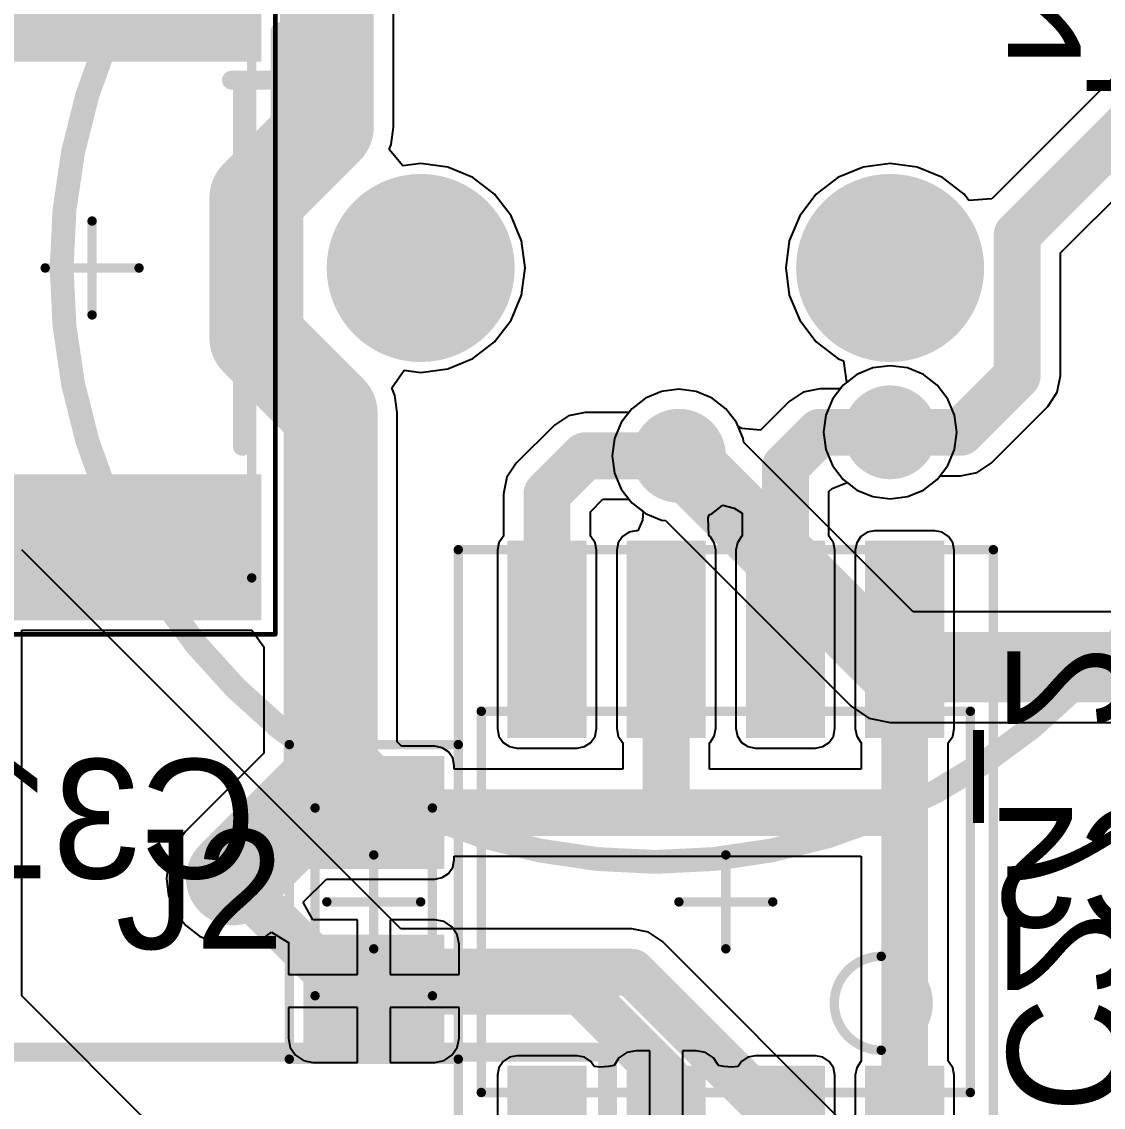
# Model space of a CAD drawing. Extents: x 5 to 126, y 30 to 120.
# Drawn here: x 41.25 to 52.77, y 91.56 to 103.12 of the extents above; entities that cross this region are included whole.
import ezdxf

# ---------------------------------------------------------------- set-up
doc = ezdxf.new("R2010")
doc.units = 0
doc.layers.get('0').update_dxf_attribs({"linetype": 'CONTINUOUS'})
for name, color, linetype in [('BOTTOMLAYER', 5, 'CONTINUOUS'), ('BOTTOMOVERLAY', 54, 'CONTINUOUS'), ('BOTTOMPASTE', 16, 'CONTINUOUS'), ('BOTTOMSOLDER', 6, 'CONTINUOUS'), ('MECHANICAL13', 56, 'CONTINUOUS'), ('MECHANICAL15', 56, 'CONTINUOUS'), ('MULTILAYER', 9, 'CONTINUOUS'), ('TOPLAYER', 1, 'CONTINUOUS'), ('TOPOVERLAY', 2, 'CONTINUOUS'), ('TOPSOLDER', 216, 'CONTINUOUS')]:
    doc.layers.add(name, color=color, linetype=linetype)

# ---------------------------------------------------------------- blocks, each defined once
blk = doc.blocks.new('12_5_________11')
at = {"layer": 'BOTTOMLAYER', "const_width": 0.8999982}
for points in [[(-0.4499991, 0, 1), (0.4499991, 0, 1)], [(4.55000106, 0, 1), (5.449999259999999, 0, 1)]]:
    blk.add_lwpolyline(points, format="xyb", close=True, dxfattribs=at)
at = {"layer": 'BOTTOMSOLDER', "const_width": 1.0015982}
for points in [[(-0.5007990999999999, 0, 1), (0.5007990999999999, 0, 1)], [(4.49920106, 0, 1), (5.50079926, 0, 1)]]:
    blk.add_lwpolyline(points, format="xyb", close=True, dxfattribs=at)
at = {"layer": 'MULTILAYER', "const_width": 0.8999982}
for points in [[(-0.4499991, 0, 1), (0.4499991, 0, 1)], [(4.55000106, 0, 1), (5.449999259999999, 0, 1)]]:
    blk.add_lwpolyline(points, format="xyb", close=True, dxfattribs=at)
at = {"layer": 'TOPLAYER', "const_width": 0.8999982}
for points in [[(-0.4499991, 0, 1), (0.4499991, 0, 1)], [(4.55000106, 0, 1), (5.449999259999999, 0, 1)]]:
    blk.add_lwpolyline(points, format="xyb", close=True, dxfattribs=at)
at = {"layer": 'TOPOVERLAY'}
for points, const_width in [([(8.8245569, 0, 1), (-3.82455674, 0, 1)], 0.254), ([(-1.54999944, 2.51599954, 1), (-1.44999964, 2.51599954, 1)], 0.0999998), ([(-2.06600044, 2.00000108, 1), (-1.96600064, 2.00000108, 1)], 0.0999998), ([(-1.05000044, 2.00000108, 1), (-0.95000064, 2.00000108, 1)], 0.0999998), ([(-1.54999944, 1.49999954, 1), (-1.44999964, 1.49999954, 1)], 0.0999998), ([(-3.88805674, 0, 1), (-3.76105674, 0, 1)], 0.127)]:
    blk.add_lwpolyline(points, format="xyb", close=True, dxfattribs=dict(at, const_width=const_width))
at = {"layer": 'TOPOVERLAY', "const_width": 0.1999996}
for points in [[(-1.49999954, 1.49999954), (-1.49999954, 2.51599954)], [(-2.01600054, 2.00000108), (-1.00000054, 2.00000108)]]:
    blk.add_lwpolyline(points, dxfattribs=at)
at = {"layer": 'TOPSOLDER', "const_width": 1.0015982}
for points in [[(-0.5007990999999999, 0, 1), (0.5007990999999999, 0, 1)], [(4.49920106, 0, 1), (5.50079926, 0, 1)]]:
    blk.add_lwpolyline(points, format="xyb", close=True, dxfattribs=at)
blk = doc.blocks.new('61500814221_18')
at = {"layer": 'TOPOVERLAY', "const_width": 0.1999996}
for points in [[(-7.899999439999999, -12.96001726), (-7.899999439999999, 8.23998352)], [(7.899999439999999, 8.23998352), (-7.899999439999999, 8.23998352)]]:
    blk.add_lwpolyline(points, dxfattribs=at)
at = {"layer": 'TOPOVERLAY', "const_width": 0.0999998}
blk.add_lwpolyline([(-7.94999934, 8.23998352, 1), (-7.84999954, 8.23998352, 1)], format="xyb", close=True, dxfattribs=at)
blk.add_lwpolyline([(-7.94999934, 8.23998352, 1), (-7.84999954, 8.23998352, 1)], format="xyb", close=True, dxfattribs=at)
blk = doc.blocks.new('RES_2512_B_26')
at = {"layer": 'BOTTOMLAYER'}
for points in [[(-3.65000032, 1.69999914), (-3.65000032, -1.69999914), (-2.30000048, 1.69999914), (-2.30000048, -1.69999914)], [(2.30000048, 1.69999914), (2.30000048, -1.69999914), (3.65000032, 1.69999914), (3.65000032, -1.69999914)]]:
    blk.add_solid(points, dxfattribs=at)
at = {"layer": 'BOTTOMOVERLAY', "const_width": 0.1999996}
for points in [[(-1.90000128, 1.60000188), (1.89999874, 1.60000188)], [(-1.90000128, -1.59999934), (1.89999874, -1.59999934)]]:
    blk.add_lwpolyline(points, dxfattribs=at)
at = {"layer": 'BOTTOMOVERLAY', "const_width": 0.0999998}
for points in [[(-1.95000118, 1.60000188, 1), (-1.85000138, 1.60000188, 1)], [(1.84999884, 1.60000188, 1), (1.94999864, 1.60000188, 1)], [(-1.95000118, -1.59999934, 1), (-1.85000138, -1.59999934, 1)], [(1.84999884, -1.59999934, 1), (1.94999864, -1.59999934, 1)]]:
    blk.add_lwpolyline(points, format="xyb", close=True, dxfattribs=at)
at = {"layer": 'BOTTOMPASTE'}
for points in [[(-3.65000032, 1.69999914), (-3.65000032, -1.69999914), (-2.30000048, 1.69999914), (-2.30000048, -1.69999914)], [(2.30000048, 1.69999914), (2.30000048, -1.69999914), (3.65000032, 1.69999914), (3.65000032, -1.69999914)]]:
    blk.add_solid(points, dxfattribs=at)
at = {"layer": 'BOTTOMSOLDER'}
for points in [[(-3.75160032, 1.80159914), (-3.75160032, -1.80159914), (-2.19840048, 1.80159914), (-2.19840048, -1.80159914)], [(2.19840048, 1.80159914), (2.19840048, -1.80159914), (3.75160032, 1.80159914), (3.75160032, -1.80159914)]]:
    blk.add_solid(points, dxfattribs=at)
at = {"layer": 'MECHANICAL13', "const_width": 0.0999998}
for points in [[(-3.30000102, 1.70000168), (-3.30000102, -1.69999914)], [(-3.30000102, 1.70000168), (3.29999848, 1.70000168)], [(3.29999848, 1.70000168), (3.29999848, -1.69999914)], [(-3.30000102, -1.69999914), (3.29999848, -1.69999914)]]:
    blk.add_lwpolyline(points, dxfattribs=at)
at = {"layer": 'MECHANICAL13', "const_width": 0.0499999}
for points in [[(-3.3249997, 1.70000168, 1), (-3.27500234, 1.70000168, 1)], [(-3.3249997, 1.70000168, 1), (-3.27500234, 1.70000168, 1)], [(3.2749998, 1.70000168, 1), (3.32499716, 1.70000168, 1)], [(3.2749998, 1.70000168, 1), (3.32499716, 1.70000168, 1)], [(-3.3249997, -1.69999914, 1), (-3.27500234, -1.69999914, 1)], [(-3.3249997, -1.69999914, 1), (-3.27500234, -1.69999914, 1)], [(3.2749998, -1.69999914, 1), (3.32499716, -1.69999914, 1)], [(3.2749998, -1.69999914, 1), (3.32499716, -1.69999914, 1)]]:
    blk.add_lwpolyline(points, format="xyb", close=True, dxfattribs=at)
at = {"layer": 'MECHANICAL15'}
for points, const_width in [([(-3.89999982, 1.95000118), (-3.89999982, -1.94999864)], 0.0499999), ([(-3.89999982, 1.95000118), (3.89999982, 1.95000118)], 0.0499999), ([(3.89999982, 1.95000118), (3.89999982, -1.94999864)], 0.0499999), ([(0, 0.50000154), (0, -0.499999)], 0.0999998), ([(-0.50000154, 0), (0.499999, 0)], 0.0999998), ([(-3.89999982, -1.94999864), (3.89999982, -1.94999864)], 0.0499999)]:
    blk.add_lwpolyline(points, dxfattribs=dict(at, const_width=const_width))
for points, const_width in [([(-3.91249916, 1.95000118, 1), (-3.88750048, 1.95000118, 1)], 0.02499868), ([(-3.91249916, 1.95000118, 1), (-3.88750048, 1.95000118, 1)], 0.02499868), ([(3.88750048, 1.95000118, 1), (3.91249916, 1.95000118, 1)], 0.02499868), ([(3.88750048, 1.95000118, 1), (3.91249916, 1.95000118, 1)], 0.02499868), ([(-0.02499868, 0.50000154, 1), (0.02499868, 0.50000154, 1)], 0.0499999), ([(-0.52500022, 0, 1), (-0.47500286, 0, 1)], 0.0499999), ([(0.47500032, 0, 1), (0.52499768, 0, 1)], 0.0499999), ([(-0.02499868, -0.499999, 1), (0.02499868, -0.499999, 1)], 0.0499999), ([(-3.91249916, -1.94999864, 1), (-3.88750048, -1.94999864, 1)], 0.02499868), ([(-3.91249916, -1.94999864, 1), (-3.88750048, -1.94999864, 1)], 0.02499868), ([(3.88750048, -1.94999864, 1), (3.91249916, -1.94999864, 1)], 0.02499868), ([(3.88750048, -1.94999864, 1), (3.91249916, -1.94999864, 1)], 0.02499868)]:
    blk.add_lwpolyline(points, format="xyb", close=True, dxfattribs=dict(at, const_width=const_width))
blk = doc.blocks.new('0805C_B_47')
at = {"layer": 'BOTTOMLAYER'}
for points in [[(-1.44999964, 0.6499986999999999), (-1.44999964, -0.6499986999999999), (-0.45000164, 0.6499986999999999), (-0.45000164, -0.6499986999999999)], [(0.4499991, 0.6499986999999999), (0.4499991, -0.6499986999999999), (1.4499971, 0.6499986999999999), (1.4499971, -0.6499986999999999)]]:
    blk.add_solid(points, dxfattribs=at)
at = {"layer": 'BOTTOMPASTE'}
for points in [[(-1.44999964, 0.6499986999999999), (-1.44999964, -0.6499986999999999), (-0.45000164, 0.6499986999999999), (-0.45000164, -0.6499986999999999)], [(0.4499991, 0.6499986999999999), (0.4499991, -0.6499986999999999), (1.4499971, 0.6499986999999999), (1.4499971, -0.6499986999999999)]]:
    blk.add_solid(points, dxfattribs=at)
at = {"layer": 'BOTTOMSOLDER'}
for points in [[(-1.55159964, 0.7515987), (-1.55159964, -0.7515987), (-0.34840164, 0.7515987), (-0.34840164, -0.7515987)], [(0.3483991, 0.7515987), (0.3483991, -0.7515987), (1.5515971, 0.7515987), (1.5515971, -0.7515987)]]:
    blk.add_solid(points, dxfattribs=at)
at = {"layer": 'MECHANICAL13', "const_width": 0.0999998}
for points in [[(-1.67500046, 0.8999982), (-1.67500046, -0.90000074)], [(-1.67500046, 0.8999982), (1.67500046, 0.8999982)], [(1.67500046, 0.8999982), (1.67500046, -0.90000074)], [(-1.00000054, 0.62499748), (-1.00000054, -0.62500002)], [(-1.00000054, 0.62499748), (1.00000054, 0.62499748)], [(1.00000054, 0.62499748), (1.00000054, -0.62500002)], [(0, 0.499999), (0, -0.50000154)], [(-0.50000154, 0), (0.499999, 0)], [(-1.00000054, -0.62500002), (1.00000054, -0.62500002)], [(-1.67500046, -0.90000074), (1.67500046, -0.90000074)]]:
    blk.add_lwpolyline(points, dxfattribs=at)
at = {"layer": 'MECHANICAL13', "const_width": 0.0499999}
for points in [[(-1.69999914, 0.8999982, 1), (-1.65000178, 0.8999982, 1)], [(-1.69999914, 0.8999982, 1), (-1.65000178, 0.8999982, 1)], [(1.65000178, 0.8999982, 1), (1.69999914, 0.8999982, 1)], [(1.65000178, 0.8999982, 1), (1.69999914, 0.8999982, 1)], [(-1.02499922, 0.62499748, 1), (-0.97500186, 0.62499748, 1)], [(-1.02499922, 0.62499748, 1), (-0.97500186, 0.62499748, 1)], [(0.97500186, 0.62499748, 1), (1.02499922, 0.62499748, 1)], [(0.97500186, 0.62499748, 1), (1.02499922, 0.62499748, 1)], [(-0.02499868, 0.499999, 1), (0.02499868, 0.499999, 1)], [(-0.52500022, 0, 1), (-0.47500286, 0, 1)], [(0.47500032, 0, 1), (0.52499768, 0, 1)], [(-0.02499868, -0.50000154, 1), (0.02499868, -0.50000154, 1)], [(-1.02499922, -0.62500002, 1), (-0.97500186, -0.62500002, 1)], [(-1.02499922, -0.62500002, 1), (-0.97500186, -0.62500002, 1)], [(0.97500186, -0.62500002, 1), (1.02499922, -0.62500002, 1)], [(0.97500186, -0.62500002, 1), (1.02499922, -0.62500002, 1)], [(-1.69999914, -0.90000074, 1), (-1.65000178, -0.90000074, 1)], [(-1.69999914, -0.90000074, 1), (-1.65000178, -0.90000074, 1)], [(1.65000178, -0.90000074, 1), (1.69999914, -0.90000074, 1)], [(1.65000178, -0.90000074, 1), (1.69999914, -0.90000074, 1)]]:
    blk.add_lwpolyline(points, format="xyb", close=True, dxfattribs=at)
blk = doc.blocks.new('SOIC_8_B_73')
at = {"layer": 'BOTTOMLAYER'}
for points in [[(-3.74499886, 2.22499936), (-3.74499886, 1.58500064), (-1.84500266, 2.22499936), (-1.84500266, 1.58500064)], [(1.84500012, 2.22499936), (1.84500012, 1.58500064), (3.74499632, 2.22499936), (3.74499632, 1.58500064)], [(-3.74499886, 0.95499936), (-3.74499886, 0.31500064), (-1.84500266, 0.95499936), (-1.84500266, 0.31500064)], [(1.84500012, 0.95499936), (1.84500012, 0.31500064), (3.74499632, 0.95499936), (3.74499632, 0.31500064)], [(-3.74499886, -0.31500064), (-3.74499886, -0.95499936), (-1.84500266, -0.31500064), (-1.84500266, -0.95499936)], [(1.84500012, -0.31500064), (1.84500012, -0.95499936), (3.74499632, -0.31500064), (3.74499632, -0.95499936)], [(-3.74499886, -1.58500064), (-3.74499886, -2.22499936), (-1.84500266, -1.58500064), (-1.84500266, -2.22499936)], [(1.84500012, -1.58500064), (1.84500012, -2.22499936), (3.74499632, -1.58500064), (3.74499632, -2.22499936)]]:
    blk.add_solid(points, dxfattribs=at)
at = {"layer": 'BOTTOMOVERLAY'}
for points, const_width in [([(-2.66999974, -2.7750008, 1), (-2.92000178, -2.7750008, 1)], 0.2499995), ([(-2.98250102, -2.7750008, 1), (-2.85750254, -2.7750008, 1)], 0.12499848), ([(-2.73249898, -2.7750008, 1), (-2.6075005, -2.7750008, 1)], 0.12499848)]:
    blk.add_lwpolyline(points, format="xyb", close=True, dxfattribs=dict(at, const_width=const_width))
at = {"layer": 'BOTTOMPASTE'}
for points in [[(-3.74499886, 2.22499936), (-3.74499886, 1.58500064), (-1.84500266, 2.22499936), (-1.84500266, 1.58500064)], [(1.84500012, 2.22499936), (1.84500012, 1.58500064), (3.74499632, 2.22499936), (3.74499632, 1.58500064)], [(-3.74499886, 0.95499936), (-3.74499886, 0.31500064), (-1.84500266, 0.95499936), (-1.84500266, 0.31500064)], [(1.84500012, 0.95499936), (1.84500012, 0.31500064), (3.74499632, 0.95499936), (3.74499632, 0.31500064)], [(-3.74499886, -0.31500064), (-3.74499886, -0.95499936), (-1.84500266, -0.31500064), (-1.84500266, -0.95499936)], [(1.84500012, -0.31500064), (1.84500012, -0.95499936), (3.74499632, -0.31500064), (3.74499632, -0.95499936)], [(-3.74499886, -1.58500064), (-3.74499886, -2.22499936), (-1.84500266, -1.58500064), (-1.84500266, -2.22499936)], [(1.84500012, -1.58500064), (1.84500012, -2.22499936), (3.74499632, -1.58500064), (3.74499632, -2.22499936)]]:
    blk.add_solid(points, dxfattribs=at)
at = {"layer": 'BOTTOMSOLDER'}
for points in [[(-3.84659886, 2.32659936), (-3.84659886, 1.48340064), (-1.74340266, 2.32659936), (-1.74340266, 1.48340064)], [(1.74340012, 2.32659936), (1.74340012, 1.48340064), (3.84659632, 2.32659936), (3.84659632, 1.48340064)], [(-3.84659886, 1.05659936), (-3.84659886, 0.21340064), (-1.74340266, 1.05659936), (-1.74340266, 0.21340064)], [(1.74340012, 1.05659936), (1.74340012, 0.21340064), (3.84659632, 1.05659936), (3.84659632, 0.21340064)], [(-3.84659886, -0.21340064), (-3.84659886, -1.05659936), (-1.74340266, -0.21340064), (-1.74340266, -1.05659936)], [(1.74340012, -0.21340064), (1.74340012, -1.05659936), (3.84659632, -0.21340064), (3.84659632, -1.05659936)], [(-3.84659886, -1.48340064), (-3.84659886, -2.32659936), (-1.74340266, -1.48340064), (-1.74340266, -2.32659936)], [(1.74340012, -1.48340064), (1.74340012, -2.32659936), (3.84659632, -1.48340064), (3.84659632, -2.32659936)]]:
    blk.add_solid(points, dxfattribs=at)
at = {"layer": 'MECHANICAL13', "const_width": 0.0999998}
for points in [[(-3.75000012, 2.84999938), (-3.75000012, -2.84999938)], [(-3.75000012, 2.84999938), (3.75000012, 2.84999938)], [(3.75000012, 2.84999938), (3.75000012, -2.84999938)], [(-2.03000102, 2.60500114), (-2.03000102, -2.60500114)], [(-2.03000102, 2.60500114), (2.02999848, 2.60500114)], [(2.02999848, 2.60500114), (2.02999848, -2.60500114)], [(0, 0.499999), (0, -0.499999)], [(-0.50000154, 0), (0.499999, 0)], [(-2.03000102, -2.60500114), (2.02999848, -2.60500114)], [(-3.75000012, -2.84999938), (3.75000012, -2.84999938)]]:
    blk.add_lwpolyline(points, dxfattribs=at)
at = {"layer": 'MECHANICAL13'}
for points, const_width in [([(-3.7749988, 2.84999938, 1), (-3.72500144, 2.84999938, 1)], 0.0499999), ([(-3.7749988, 2.84999938, 1), (-3.72500144, 2.84999938, 1)], 0.0499999), ([(3.72500144, 2.84999938, 1), (3.7749988, 2.84999938, 1)], 0.0499999), ([(3.72500144, 2.84999938, 1), (3.7749988, 2.84999938, 1)], 0.0499999), ([(-2.0549997, 2.60500114, 1), (-2.00500234, 2.60500114, 1)], 0.0499999), ([(-2.0549997, 2.60500114, 1), (-2.00500234, 2.60500114, 1)], 0.0499999), ([(2.0049998, 2.60500114, 1), (2.05499716, 2.60500114, 1)], 0.0499999), ([(2.0049998, 2.60500114, 1), (2.05499716, 2.60500114, 1)], 0.0499999), ([(-0.02499868, 0.499999, 1), (0.02499868, 0.499999, 1)], 0.0499999), ([(-0.52500022, 0, 1), (-0.47500286, 0, 1)], 0.0499999), ([(0.47500032, 0, 1), (0.52499768, 0, 1)], 0.0499999), ([(-0.02499868, -0.499999, 1), (0.02499868, -0.499999, 1)], 0.0499999), ([(-0.58000138, -1.6550005, 1), (-1.57999938, -1.6550005, 1)], 0.0999998), ([(-1.60499806, -1.6550005, 1), (-1.5550007, -1.6550005, 1)], 0.0499999), ([(-0.60500006, -1.6550005, 1), (-0.5550027, -1.6550005, 1)], 0.0499999), ([(-2.0549997, -2.60500114, 1), (-2.00500234, -2.60500114, 1)], 0.0499999), ([(-2.0549997, -2.60500114, 1), (-2.00500234, -2.60500114, 1)], 0.0499999), ([(2.0049998, -2.60500114, 1), (2.05499716, -2.60500114, 1)], 0.0499999), ([(2.0049998, -2.60500114, 1), (2.05499716, -2.60500114, 1)], 0.0499999), ([(-3.7749988, -2.84999938, 1), (-3.72500144, -2.84999938, 1)], 0.0499999), ([(-3.7749988, -2.84999938, 1), (-3.72500144, -2.84999938, 1)], 0.0499999), ([(3.72500144, -2.84999938, 1), (3.7749988, -2.84999938, 1)], 0.0499999), ([(3.72500144, -2.84999938, 1), (3.7749988, -2.84999938, 1)], 0.0499999)]:
    blk.add_lwpolyline(points, format="xyb", close=True, dxfattribs=dict(at, const_width=const_width))

msp = doc.modelspace()

# ---------------------------------------------------------------- linework, layer by layer
at = {"layer": 'BOTTOMLAYER'}
for p, q in [((45.20926696, 101.9999992), (45.20926696, 107.7500004)), ((45.1851014, 101.81642832), (45.20926696, 101.9999992)), ((45.16311516, 101.76334994), (45.1851014, 101.81642832)), ((45.31032086, 101.58774704), (45.16311516, 101.76334994)), ((45.50000044, 101.61271778), (45.31032086, 101.58774704)), ((45.78799326, 101.5748032), (45.50000044, 101.61271778)), ((46.0563595, 101.46364264), (45.78799326, 101.5748032)), ((46.28681116, 101.28681038), (46.0563595, 101.46364264)), ((46.46364342, 101.05635872), (46.28681116, 101.28681038)), ((46.57480398, 100.78799248), (46.46364342, 101.05635872)), ((46.61271856, 100.49999966), (46.57480398, 100.78799248)), ((46.57480398, 100.21200684), (46.61271856, 100.49999966)), ((46.46364342, 99.9436406), (46.57480398, 100.21200684)), ((46.28681116, 99.71318894), (46.46364342, 99.9436406)), ((46.0563595, 99.53635668), (46.28681116, 99.71318894)), ((45.78799326, 99.42519612), (46.0563595, 99.53635668)), ((45.50000044, 99.38728153999999), (45.78799326, 99.42519612)), ((50.31642972, 99.43509958), (50.1453658, 99.36424373999999)), ((50.5000006, 99.45926768), (50.31642972, 99.43509958)), ((50.68357148, 99.43509958), (50.5000006, 99.45926768)), ((50.8546354, 99.36424373999999), (50.68357148, 99.43509958)), ((45.1922642, 99.2228394), (45.32390732, 99.41046412)), ((45.32390732, 99.41046412), (45.50000044, 99.38728153999999)), ((50.1453658, 99.36424373999999), (49.99847252, 99.2515287)), ((51.00152868, 99.2515287), (50.8546354, 99.36424373999999)), ((45.22509878, 99.14357362), (45.1922642, 99.2228394)), ((48.06642914, 99.18510008), (47.89536776, 99.11424423999999)), ((48.25000001999999, 99.20926818), (48.06642914, 99.18510008)), ((48.4335709, 99.18510008), (48.25000001999999, 99.20926818)), ((48.60463228, 99.11424423999999), (48.4335709, 99.18510008)), ((49.7500021, 99.21207996), (49.57317238, 99.17690603999999)), ((49.96820334, 99.21207996), (49.7500021, 99.21207996)), ((49.99847252, 99.2515287), (49.96820334, 99.21207996)), ((51.11424372, 99.10463288), (51.00152868, 99.2515287)), ((45.24926688, 98.9600002), (45.22509878, 99.14357362)), ((47.89536776, 99.11424423999999), (47.74847193999999, 99.0015292)), ((48.75152809999999, 99.0015292), (48.60463228, 99.11424423999999)), ((49.42325649999999, 99.07673351999999), (49.11844634, 98.7719259)), ((49.42326157999999, 99.07674114), (49.42325649999999, 99.07673351999999)), ((49.57317238, 99.17690603999999), (49.42326157999999, 99.07674114)), ((51.18509956, 98.9335715), (51.11424372, 99.10463288)), ((45.24926688, 95.45378928), (45.24926688, 98.9600002)), ((47.25000202, 98.96208046), (47.0731723, 98.92690653999999)), ((47.71820276, 98.96208046), (47.25000202, 98.96208046)), ((47.74847193999999, 99.0015292), (47.71820276, 98.96208046)), ((48.86424314, 98.85463591999999), (48.75152809999999, 99.0015292)), ((47.0731723, 98.92690653999999), (46.9232615, 98.82674164)), ((48.88150498, 98.8129596), (48.86424314, 98.85463591999999)), ((51.20926765999999, 98.75000062), (51.18509956, 98.9335715)), ((46.92325641999999, 98.82673401999999), (46.51825849999999, 98.42173864)), ((46.9232615, 98.82674164), (46.92325641999999, 98.82673401999999)), ((48.91924176, 98.79134927999999), (48.88150498, 98.8129596)), ((49.11844634, 98.7719259), (48.91924176, 98.79134927999999)), ((51.18509956, 98.56642973999999), (51.20926765999999, 98.75000062)), ((51.11424372, 98.39536835999999), (51.18509956, 98.56642973999999)), ((46.51825849999999, 98.42173864), (46.4180936, 98.27182784)), ((51.00152868, 98.24847254), (51.11424372, 98.39536835999999)), ((46.4180936, 98.27182784), (46.38291714, 98.09499812)), ((49.84707836, 98.11910526), (49.88377374, 98.15046156)), ((49.88377374, 98.15046156), (50.04109626, 98.21576496)), ((50.04109626, 98.21576496), (50.1453658, 98.1357575)), ((50.8546354, 98.1357575), (51.00152868, 98.24847254)), ((46.38291714, 98.09499812), (46.38291968, 98.09498542)), ((46.38291968, 98.09498542), (46.38291968, 97.64445038)), ((47.30707836, 97.90359642), (47.44140118, 98.03792177999999)), ((47.44140118, 98.03792177999999), (47.71820276, 98.03792177999999)), ((47.71820276, 98.03792177999999), (47.74847193999999, 97.99847304)), ((49.84707836, 97.64445038), (49.84707836, 98.11910526)), ((50.1453658, 98.1357575), (50.31642972, 98.06490165999999)), ((50.31642972, 98.06490165999999), (50.5000006, 98.04073355999999)), ((50.5000006, 98.04073355999999), (50.68357148, 98.06490165999999)), ((50.68357148, 98.06490165999999), (50.8546354, 98.1357575)), ((47.74847193999999, 97.99847304), (47.86979758, 97.90537696)), ((48.60463228, 97.885758), (48.71971968, 97.97406618)), ((48.71971968, 97.97406618), (48.83863486, 97.94234666)), ((48.83863486, 97.94234666), (48.92291968, 97.88804146)), ((47.30707836, 97.64445038), (47.30707836, 97.90359642)), ((47.8631885, 97.81364232), (47.81345276, 97.70217695999999)), ((47.86979758, 97.90537696), (47.8631885, 97.81364232)), ((48.5630728, 97.84052822), (48.57327852, 97.87277098)), ((48.56788356, 97.6505921), (48.5630728, 97.84052822)), ((48.57327852, 97.87277098), (48.60463228, 97.885758)), ((48.92291968, 97.88804146), (48.92291968, 97.64445038)), ((47.71571609999999, 97.6864061), (47.64850008, 97.64149635999999)), ((47.79499965999999, 97.70217695999999), (47.71571609999999, 97.6864061)), ((47.81345276, 97.70217695999999), (47.79499965999999, 97.70217695999999)), ((50.25571609999999, 97.6864061), (50.18850008, 97.64149635999999)), ((50.33499965999999, 97.70217695999999), (50.25571609999999, 97.6864061)), ((50.97499838, 97.70217695999999), (50.33499965999999, 97.70217695999999)), ((51.05428194, 97.6864061), (50.97499838, 97.70217695999999)), ((51.12149796, 97.64149635999999), (51.05428194, 97.6864061)), ((46.33359034, 97.57428034), (46.31781948, 97.49499678)), ((46.37850007999999, 97.64149635999999), (46.33359034, 97.57428034)), ((46.38291968, 97.64445038), (46.37850007999999, 97.64149635999999)), ((47.31149796, 97.64149635999999), (47.30707836, 97.64445038)), ((47.3564077, 97.57428034), (47.31149796, 97.64149635999999)), ((47.37217855999999, 97.49499678), (47.3564077, 97.57428034)), ((47.60359034, 97.57428034), (47.58781948, 97.49499678)), ((47.64850008, 97.64149635999999), (47.60359034, 97.57428034)), ((48.58149796, 97.64149635999999), (48.56788356, 97.6505921)), ((48.62640769999999, 97.57428034), (48.58149796, 97.64149635999999)), ((48.64217856, 97.49499678), (48.62640769999999, 97.57428034)), ((48.87359034, 97.57428034), (48.85781948, 97.49499678)), ((48.91850007999999, 97.64149635999999), (48.87359034, 97.57428034)), ((48.92291968, 97.64445038), (48.91850007999999, 97.64149635999999)), ((49.85149796, 97.64149635999999), (49.84707836, 97.64445038)), ((49.8964077, 97.57428034), (49.85149796, 97.64149635999999)), ((49.91217855999999, 97.49499678), (49.8964077, 97.57428034)), ((50.14359034, 97.57428034), (50.12781948, 97.49499678)), ((50.18850008, 97.64149635999999), (50.14359034, 97.57428034)), ((51.1664077, 97.57428034), (51.12149796, 97.64149635999999)), ((51.18217856, 97.49499678), (51.1664077, 97.57428034)), ((46.31781948, 97.49499678), (46.31781948, 95.59500057999999)), ((47.37217855999999, 95.59500057999999), (47.37217855999999, 97.49499678)), ((47.58781948, 97.49499678), (47.58781948, 95.59500057999999)), ((48.64217856, 95.59500057999999), (48.64217856, 97.49499678)), ((48.85781948, 97.49499678), (48.85781948, 95.59500057999999)), ((49.91217855999999, 95.59500057999999), (49.91217855999999, 97.49499678)), ((50.12781948, 97.49499678), (50.12781948, 95.59500057999999)), ((51.18217856, 95.59500057999999), (51.18217856, 97.49499678)), ((41.25000132, 92.74999992), (41.25000132, 96.64281915999999)), ((41.25000132, 96.64281915999999), (43.69999642, 96.64281915999999)), ((43.69999642, 96.64281915999999), (43.83073276, 96.46718324)), ((43.83073276, 96.46718324), (43.83073276, 95.33378698)), ((46.31781948, 95.59500057999999), (46.33359034, 95.51571702)), ((46.33359034, 95.51571702), (46.37850007999999, 95.448501)), ((47.31149796, 95.448501), (47.3564077, 95.51571702)), ((47.3564077, 95.51571702), (47.37217855999999, 95.59500057999999)), ((47.58781948, 95.59500057999999), (47.60359034, 95.51571702)), ((47.60359034, 95.51571702), (47.64850008, 95.448501)), ((48.58149796, 95.448501), (48.62640769999999, 95.51571702)), ((48.62640769999999, 95.51571702), (48.64217856, 95.59500057999999)), ((48.85781948, 95.59500057999999), (48.87359034, 95.51571702)), ((48.87359034, 95.51571702), (48.91850007999999, 95.448501)), ((49.85149796, 95.448501), (49.8964077, 95.51571702)), ((49.8964077, 95.51571702), (49.91217855999999, 95.59500057999999)), ((50.12781948, 95.59500057999999), (50.14359034, 95.51571702)), ((50.14359034, 95.51571702), (50.18850008, 95.448501)), ((51.12149796, 95.448501), (51.1664077, 95.51571702)), ((51.1664077, 95.51571702), (51.18217856, 95.59500057999999)), ((45.29587841999999, 95.40717774), (45.24926688, 95.45378928)), ((45.65000014, 95.40717774), (45.29587841999999, 95.40717774)), ((45.7292837, 95.39140687999999), (45.65000014, 95.40717774)), ((45.79649972, 95.34649714), (45.7292837, 95.39140687999999)), ((46.37850007999999, 95.448501), (46.4457161, 95.40359126)), ((46.4457161, 95.40359126), (46.52499966, 95.3878204)), ((46.52499966, 95.3878204), (47.16499838, 95.3878204)), ((47.16499838, 95.3878204), (47.24428194, 95.40359126)), ((47.24428194, 95.40359126), (47.31149796, 95.448501)), ((47.64850008, 95.448501), (47.65291968, 95.44554697999999)), ((47.65291968, 95.44554697999999), (47.65291968, 95.1620779)), ((48.57707835999999, 95.44554697999999), (48.58149796, 95.448501)), ((48.57707835999999, 95.1620779), (48.57707835999999, 95.44554697999999)), ((48.91850007999999, 95.448501), (48.9857161, 95.40359126)), ((48.9857161, 95.40359126), (49.06499966, 95.3878204)), ((49.06499966, 95.3878204), (49.70499838, 95.3878204)), ((49.70499838, 95.3878204), (49.78428194, 95.40359126)), ((49.78428194, 95.40359126), (49.85149796, 95.448501)), ((50.18850008, 95.448501), (50.19292222, 95.44554697999999)), ((50.19292222, 95.44554697999999), (50.19292222, 95.1620779)), ((51.1170809, 95.44554952), (51.12149796, 95.448501)), ((51.1170809, 94.750001), (51.1170809, 95.44554952)), ((43.83073276, 95.33378698), (42.99847382, 94.50152804)), ((45.84140945999999, 95.27928112), (45.79649972, 95.34649714)), ((45.85718032, 95.19999756), (45.84140945999999, 95.27928112)), ((45.85718032, 95.1620779), (45.85718032, 95.19999756)), ((47.65291968, 95.1620779), (45.85718032, 95.1620779)), ((50.19292222, 95.1620779), (48.57707835999999, 95.1620779)), ((51.1170809, 92.05444886), (51.1170809, 94.750001)), ((42.99847382, 94.50152804), (42.88575878, 94.35463476)), ((42.88575878, 94.35463476), (42.81490294, 94.18357338)), ((45.85718032, 94.19999956), (45.85718032, 94.23791922)), ((45.85718032, 94.23791922), (50.19292222, 94.23791922)), ((50.19292222, 94.23791922), (50.19292222, 92.05445139999999)), ((42.81490294, 94.18357338), (42.79073484, 93.99999996)), ((45.79649972, 94.05349998), (45.84140945999999, 94.120716)), ((45.84140945999999, 94.120716), (45.85718032, 94.19999956)), ((42.79073484, 93.99999996), (42.81490294, 93.81642907999999)), ((44.24915458, 93.74609647999999), (44.49587748, 93.99281938)), ((44.49587748, 93.99281938), (44.98414168, 93.99281938)), ((44.98414168, 93.99281938), (45.00000144, 93.9907315)), ((45.00000144, 93.9907315), (45.0158612, 93.99281938)), ((45.0158612, 93.99281938), (45.65000014, 93.99281938)), ((45.65000014, 93.99281938), (45.7292837, 94.00859023999999)), ((45.7292837, 94.00859023999999), (45.79649972, 94.05349998)), ((42.81490294, 93.81642907999999), (42.88575878, 93.64536516)), ((42.88575878, 93.64536516), (42.99847382, 93.49847188)), ((44.34925344, 93.55882482), (44.24915458, 93.74609647999999)), ((44.35000274, 93.55897467999999), (44.34925344, 93.55882482)), ((44.82500306, 93.55897467999999), (44.35000274, 93.55897467999999)), ((44.82500306, 92.9749982), (44.82500306, 93.55897467999999)), ((45.65000014, 93.55897467999999), (45.17499982, 93.55897467999999)), ((45.17499982, 93.55897467999999), (45.17499982, 92.9749982)), ((45.74910586, 93.53926174), (45.65000014, 93.55897467999999)), ((45.83312398, 93.48312265999999), (45.74910586, 93.53926174)), ((42.99847382, 93.49847188), (43.14536709999999, 93.38575684)), ((43.8546367, 93.38575684), (43.90923653999999, 93.42765159999999)), ((43.90923653999999, 93.42765159999999), (44.0936126, 93.31300107999999)), ((45.88926306, 93.39910454), (45.83312398, 93.48312265999999)), ((43.14536709999999, 93.38575684), (43.31643102, 93.31490099999999)), ((43.31643102, 93.31490099999999), (43.5000019, 93.2907329)), ((43.5000019, 93.2907329), (43.68357532, 93.31490099999999)), ((43.68357532, 93.31490099999999), (43.8546367, 93.38575684)), ((44.0936126, 93.31300107999999), (44.09102687999999, 93.29999882)), ((44.09102687999999, 93.29999882), (44.09102687999999, 92.9749982)), ((45.908976, 93.29999882), (45.88926306, 93.39910454)), ((45.908976, 92.9749982), (45.908976, 93.29999882)), ((44.09102687999999, 92.9749982), (44.82500306, 92.9749982)), ((45.17499982, 92.9749982), (45.908976, 92.9749982)), ((45.7094463, 88.29055493999999), (41.25000132, 92.74999992)), ((44.82500306, 92.62500143999999), (44.09102687999999, 92.62500143999999)), ((44.09102687999999, 92.62500143999999), (44.09102687999999, 92.30000082)), ((44.82500306, 92.04102496), (44.82500306, 92.62500143999999)), ((45.908976, 92.62500143999999), (45.17499982, 92.62500143999999)), ((45.17499982, 92.62500143999999), (45.17499982, 92.04102496)), ((45.908976, 92.30000082), (45.908976, 92.62500143999999)), ((44.09102687999999, 92.30000082), (44.11073982, 92.2008951)), ((45.88926306, 92.2008951), (45.908976, 92.30000082)), ((44.11073982, 92.2008951), (44.1668789, 92.11687698)), ((45.83312398, 92.11687698), (45.88926306, 92.2008951)), ((47.69589394, 92.14426071999999), (47.61187581999999, 92.08812164)), ((47.79499965999999, 92.16397366), (47.69589394, 92.14426071999999)), ((47.94000063999999, 92.16397366), (47.79499965999999, 92.16397366)), ((47.94000063999999, 90.9549997), (47.94000063999999, 92.16397366)), ((48.43499838, 92.16397366), (48.2899974, 92.16397366)), ((48.2899974, 92.16397366), (48.2899974, 90.9549997)), ((48.5341041, 92.14426071999999), (48.43499838, 92.16397366)), ((48.61812222, 92.08812164), (48.5341041, 92.14426071999999)), ((44.1668789, 92.11687698), (44.25089702, 92.06073789999999)), ((44.25089702, 92.06073789999999), (44.35000274, 92.04102496)), ((44.35000274, 92.04102496), (44.82500306, 92.04102496)), ((45.17499982, 92.04102496), (45.65000014, 92.04102496)), ((45.65000014, 92.04102496), (45.74910586, 92.06073789999999)), ((45.74910586, 92.06073789999999), (45.83312398, 92.11687698)), ((46.37850007999999, 92.05149738), (46.33359034, 91.98428136)), ((46.4457161, 92.09640712), (46.37850007999999, 92.05149738)), ((46.52499966, 92.11217798), (46.4457161, 92.09640712)), ((47.16499838, 92.11217798), (46.52499966, 92.11217798)), ((47.24428194, 92.09640712), (47.16499838, 92.11217798)), ((47.31149796, 92.05149738), (47.24428194, 92.09640712)), ((47.34731704, 91.99788559999999), (47.31149796, 92.05149738)), ((47.61187581999999, 92.08812164), (47.55874918, 92.00861202)), ((48.67124886, 92.00861202), (48.61812222, 92.08812164)), ((48.91850007999999, 92.05149738), (48.882681, 91.99788559999999)), ((48.9857161, 92.09640712), (48.91850007999999, 92.05149738)), ((49.06499966, 92.11217798), (48.9857161, 92.09640712)), ((49.70499838, 92.11217798), (49.06499966, 92.11217798)), ((49.78428194, 92.09640712), (49.70499838, 92.11217798)), ((49.85149796, 92.05149738), (49.78428194, 92.09640712)), ((49.8964077, 91.98428136), (49.85149796, 92.05149738)), ((50.18850008, 92.05149738), (50.14359034, 91.98428136)), ((50.19292222, 92.05445139999999), (50.18850008, 92.05149738)), ((51.12149796, 92.05149738), (51.1170809, 92.05444886)), ((51.1664077, 91.98428136), (51.12149796, 92.05149738)), ((46.33359034, 91.98428136), (46.31781948, 91.90499779999999)), ((46.31781948, 91.90499779999999), (46.31781948, 90.0050016)), ((47.41447972, 91.99005731999999), (47.34731704, 91.99788559999999)), ((47.50019709999999, 91.99858155999999), (47.41447972, 91.99005731999999)), ((47.55874918, 92.00861202), (47.50019709999999, 91.99858155999999)), ((48.72980094, 91.99858155999999), (48.67124886, 92.00861202)), ((48.81551832, 91.99005731999999), (48.72980094, 91.99858155999999)), ((48.882681, 91.99788559999999), (48.81551832, 91.99005731999999)), ((49.91217855999999, 91.90499779999999), (49.8964077, 91.98428136)), ((49.91217855999999, 90.0050016), (49.91217855999999, 91.90499779999999)), ((50.14359034, 91.98428136), (50.12781948, 91.90499779999999)), ((50.12781948, 91.90499779999999), (50.12781948, 90.0050016)), ((51.18217856, 91.90499779999999), (51.1664077, 91.98428136)), ((51.18217856, 90.0050016), (51.18217856, 91.90499779999999))]:
    msp.add_line(p, q, dxfattribs=at)
for points, const_width in [([(44.4999999, 101.9999992), (44.4999999, 107.7500004)], 1.00000054), ([(43.7500014, 101.2500007), (44.4999999, 101.9999992)], 1.00000054), ([(43.7500014, 99.74999862), (43.7500014, 101.2500007)], 1.00000054), ([(43.7500014, 99.74999862), (44.53999982, 98.9600002)], 1.00000054), ([(44.53999982, 95.16000018), (44.53999982, 98.9600002)], 1.00000054), ([(49.38499902, 98.38499754), (49.7500021, 98.75000062)], 0.499999), ([(49.7500021, 98.75000062), (50.5000006, 98.75000062)], 0.499999), ([(46.84499902, 98.09499812), (47.25000202, 98.50000112)], 0.499999), ([(47.25000202, 98.50000112), (48.25000001999999, 98.50000112)], 0.499999), ([(49.38499902, 96.54499867999999), (49.38499902, 98.38499754)], 0.499999), ([(46.84499902, 96.54499867999999), (46.84499902, 98.09499812)], 0.499999), ([(40.97500059999999, 97.52499926), (41.99999982, 97.52499926)], 0.499999), ([(48.11499902, 94.83499956), (48.11499902, 96.54499867999999)], 0.499999), ([(50.65499902, 96.54499867999999), (50.65500156, 96.54499614)], 0.499999), ([(50.65500156, 94.750001), (50.65500156, 96.54499614)], 0.499999), ([(44.53999982, 95.16000018), (45.00000144, 94.69999856)], 1.00000054), ([(44.53999982, 95.03999788), (44.53999982, 95.16000018)], 1.00000054), ([(43.5000019, 93.99999996), (44.53999982, 95.03999788)], 1.00000054), ([(48.11499902, 94.83499956), (48.25000001999999, 94.69999856)], 0.499999), ([(45.00000144, 94.69999856), (48.25000001999999, 94.69999856)], 0.499999), ([(48.25000001999999, 94.69999856), (50.60499912, 94.69999856)], 0.499999), ([(50.60499912, 94.69999856), (50.65500156, 94.750001)], 0.499999), ([(50.65500156, 90.9549997), (50.65500156, 94.750001)], 0.499999), ([(45.00000144, 92.79999982), (47.20000212, 92.79999982)], 0.499999), ([(47.20000212, 92.79999982), (48.11500156, 91.88500038)], 0.499999), ([(48.11500156, 90.9549997), (48.11500156, 91.88500038)], 0.499999)]:
    msp.add_lwpolyline(points, dxfattribs=dict(at, const_width=const_width))
for points, const_width in [([(44.2500004, 101.9999992, 1), (44.7499994, 101.9999992, 1)], 0.499999), ([(44.2500004, 101.9999992, 1), (44.7499994, 101.9999992, 1)], 0.499999), ([(43.5000019, 101.2500007, 1), (44.0000009, 101.2500007, 1)], 0.499999), ([(43.5000019, 101.2500007, 1), (44.0000009, 101.2500007, 1)], 0.499999), ([(43.5000019, 99.74999862, 1), (44.0000009, 99.74999862, 1)], 0.499999), ([(43.5000019, 99.74999862, 1), (44.0000009, 99.74999862, 1)], 0.499999), ([(44.29000032, 98.9600002, 1), (44.78999932, 98.9600002, 1)], 0.499999), ([(44.29000032, 98.9600002, 1), (44.78999932, 98.9600002, 1)], 0.499999), ([(50.2500011, 98.75000062, 1), (50.75000009999999, 98.75000062, 1)], 0.499999), ([(48.00000052, 98.50000112, 1), (48.49999952, 98.50000112, 1)], 0.499999), ([(49.62500361999999, 98.75000062, 1), (49.87500058, 98.75000062, 1)], 0.2499995), ([(49.62500361999999, 98.75000062, 1), (49.87500058, 98.75000062, 1)], 0.2499995), ([(50.37500212, 98.75000062, 1), (50.62499907999999, 98.75000062, 1)], 0.2499995), ([(47.12500353999999, 98.50000112, 1), (47.3750005, 98.50000112, 1)], 0.2499995), ([(47.12500353999999, 98.50000112, 1), (47.3750005, 98.50000112, 1)], 0.2499995), ([(48.12500154, 98.50000112, 1), (48.3749985, 98.50000112, 1)], 0.2499995), ([(49.26000054, 98.38499754, 1), (49.5099975, 98.38499754, 1)], 0.2499995), ([(49.26000054, 98.38499754, 1), (49.5099975, 98.38499754, 1)], 0.2499995), ([(46.72000054, 98.09499812, 1), (46.9699975, 98.09499812, 1)], 0.2499995), ([(46.72000054, 98.09499812, 1), (46.9699975, 98.09499812, 1)], 0.2499995), ([(41.87500134, 97.52499926, 1), (42.12499829999999, 97.52499926, 1)], 0.2499995), ([(46.72000054, 96.54499867999999, 1), (46.9699975, 96.54499867999999, 1)], 0.2499995), ([(47.99000054, 96.54499867999999, 1), (48.23999749999999, 96.54499867999999, 1)], 0.2499995), ([(49.26000054, 96.54499867999999, 1), (49.5099975, 96.54499867999999, 1)], 0.2499995), ([(50.53000054, 96.54499867999999, 1), (50.7799975, 96.54499867999999, 1)], 0.2499995), ([(50.53000308, 96.54499614, 1), (50.78000004, 96.54499614, 1)], 0.2499995), ([(50.53000308, 96.54499614, 1), (50.78000004, 96.54499614, 1)], 0.2499995), ([(44.29000032, 95.16000018, 1), (44.78999932, 95.16000018, 1)], 0.499999), ([(44.29000032, 95.16000018, 1), (44.78999932, 95.16000018, 1)], 0.499999), ([(44.29000032, 95.16000018, 1), (44.78999932, 95.16000018, 1)], 0.499999), ([(44.29000032, 95.03999788, 1), (44.78999932, 95.03999788, 1)], 0.499999), ([(44.29000032, 95.03999788, 1), (44.78999932, 95.03999788, 1)], 0.499999), ([(44.75000194, 94.69999856, 1), (45.25000094, 94.69999856, 1)], 0.499999), ([(47.99000054, 94.83499956, 1), (48.23999749999999, 94.83499956, 1)], 0.2499995), ([(47.99000054, 94.83499956, 1), (48.23999749999999, 94.83499956, 1)], 0.2499995), ([(44.87500296, 94.69999856, 1), (45.12499992, 94.69999856, 1)], 0.2499995), ([(48.12500154, 94.69999856, 1), (48.3749985, 94.69999856, 1)], 0.2499995), ([(48.12500154, 94.69999856, 1), (48.3749985, 94.69999856, 1)], 0.2499995), ([(48.12500154, 94.69999856, 1), (48.3749985, 94.69999856, 1)], 0.2499995), ([(50.48000064, 94.69999856, 1), (50.7299976, 94.69999856, 1)], 0.2499995), ([(50.48000064, 94.69999856, 1), (50.7299976, 94.69999856, 1)], 0.2499995), ([(50.53000308, 94.750001, 1), (50.78000004, 94.750001, 1)], 0.2499995), ([(50.53000308, 94.750001, 1), (50.78000004, 94.750001, 1)], 0.2499995), ([(50.53000308, 94.750001, 1), (50.78000004, 94.750001, 1)], 0.2499995), ([(43.2500024, 93.99999996, 1), (43.7500014, 93.99999996, 1)], 0.499999), ([(43.2500024, 93.99999996, 1), (43.7500014, 93.99999996, 1)], 0.499999), ([(44.87500296, 92.79999982, 1), (45.12499992, 92.79999982, 1)], 0.2499995), ([(47.07500364, 92.79999982, 1), (47.3250006, 92.79999982, 1)], 0.2499995), ([(47.07500364, 92.79999982, 1), (47.3250006, 92.79999982, 1)], 0.2499995), ([(47.99000307999999, 91.88500038, 1), (48.24000004, 91.88500038, 1)], 0.2499995), ([(47.99000307999999, 91.88500038, 1), (48.24000004, 91.88500038, 1)], 0.2499995)]:
    msp.add_lwpolyline(points, format="xyb", close=True, dxfattribs=dict(at, const_width=const_width))
at = {"layer": 'MULTILAYER', "const_width": 0.499999}
for points in [[(50.2500011, 98.75000062, 1), (50.75000009999999, 98.75000062, 1)], [(48.00000052, 98.50000112, 1), (48.49999952, 98.50000112, 1)], [(43.2500024, 93.99999996, 1), (43.7500014, 93.99999996, 1)]]:
    msp.add_lwpolyline(points, format="xyb", close=True, dxfattribs=at)
at = {"layer": 'TOPLAYER'}
for p, q in [((53.92326019999999, 103.57673976), (51.58218538, 101.23566494)), ((52.31528017999999, 100.66179766), (54.31164144, 102.65815892)), ((50.5000006, 101.61271778), (50.21200778, 101.5748032)), ((50.78799342, 101.5748032), (50.5000006, 101.61271778)), ((50.21200778, 101.5748032), (49.94364153999999, 101.46364264)), ((51.05635966, 101.46364264), (50.78799342, 101.5748032)), ((49.94364153999999, 101.46364264), (49.71318987999999, 101.28681038)), ((51.28681132, 101.28681038), (51.05635966, 101.46364264)), ((49.71318987999999, 101.28681038), (49.53635762, 101.05635872)), ((51.3392293, 101.21849708), (51.28681132, 101.28681038)), ((51.58218538, 101.23566494), (51.3392293, 101.21849708)), ((49.53635762, 101.05635872), (49.42519706, 100.78799248)), ((49.42519706, 100.78799248), (49.38728248, 100.49999966)), ((52.31528017999999, 99.35319982), (52.31528017999999, 100.66179766)), ((49.38728248, 100.49999966), (49.42519706, 100.21200684)), ((49.42519706, 100.21200684), (49.53635762, 99.9436406)), ((49.53635762, 99.9436406), (49.71318987999999, 99.71318894)), ((49.71318987999999, 99.71318894), (49.94364153999999, 99.53635668)), ((49.94364153999999, 99.53635668), (50.00353982, 99.51154595999999)), ((50.00353982, 99.51154595999999), (50.0341646, 99.27891752)), ((52.28010626, 99.17636755999999), (52.31528017999999, 99.35319982)), ((48.06642914, 99.18510008), (47.89536776, 99.11424423999999)), ((48.25000001999999, 99.20926818), (48.06642914, 99.18510008)), ((48.4335709, 99.18510008), (48.25000001999999, 99.20926818)), ((48.60463228, 99.11424423999999), (48.4335709, 99.18510008)), ((49.99847252, 99.2515287), (49.88575748, 99.10463288)), ((50.0341646, 99.27891752), (49.99847252, 99.2515287)), ((47.89536776, 99.11424423999999), (47.74847193999999, 99.0015292)), ((48.75152809999999, 99.0015292), (48.60463228, 99.11424423999999)), ((49.88575748, 99.10463288), (49.81490164, 98.9335715)), ((52.17994135999999, 99.0264593), (52.28010626, 99.17636755999999)), ((47.74847193999999, 99.0015292), (47.6357569, 98.85463591999999)), ((48.86424314, 98.85463591999999), (48.75152809999999, 99.0015292)), ((51.57674215999999, 98.4232601), (52.17993374, 99.02645421999999)), ((52.17993374, 99.02645421999999), (52.17994135999999, 99.0264593)), ((47.6357569, 98.85463591999999), (47.56490106, 98.683572)), ((48.93509898, 98.683572), (48.86424314, 98.85463591999999)), ((49.81490164, 98.9335715), (49.79073354, 98.75000062)), ((49.79073354, 98.75000062), (49.81490164, 98.56642973999999)), ((47.56490106, 98.683572), (47.54073296, 98.50000112)), ((48.94039742, 98.64332316), (48.93509898, 98.683572)), ((50.74419112, 96.83952946), (48.94039742, 98.64332316)), ((47.54073296, 98.50000112), (47.56490106, 98.31643023999999)), ((49.81490164, 98.56642973999999), (49.88575748, 98.39536835999999)), ((49.88575748, 98.39536835999999), (49.99847252, 98.24847254)), ((51.42683135999999, 98.3230952), (51.57674215999999, 98.4232601)), ((47.56490106, 98.31643023999999), (47.6357569, 98.14536632)), ((51.00152868, 98.24847254), (51.03179786, 98.28792127999999)), ((51.03179786, 98.28792127999999), (51.24998893999999, 98.28792127999999)), ((51.24998893999999, 98.28792127999999), (51.25000163999999, 98.28791874)), ((51.25000163999999, 98.28791874), (51.42683135999999, 98.3230952)), ((47.6357569, 98.14536632), (47.74847193999999, 97.99847304)), ((49.99847252, 98.24847254), (50.1453658, 98.1357575)), ((50.8546354, 98.1357575), (51.00152868, 98.24847254)), ((50.1453658, 98.1357575), (50.31642972, 98.06490165999999)), ((50.31642972, 98.06490165999999), (50.5000006, 98.04073355999999)), ((50.5000006, 98.04073355999999), (50.68357148, 98.06490165999999)), ((50.68357148, 98.06490165999999), (50.8546354, 98.1357575)), ((47.74847193999999, 97.99847304), (47.89536776, 97.885758)), ((47.89536776, 97.885758), (48.06642914, 97.81490215999999)), ((48.06642914, 97.81490215999999), (48.10667798, 97.80960372)), ((48.10667798, 97.80960372), (50.08314087999999, 95.83314082)), ((45.2879206, 93.46207876), (41.24999878, 97.4999955)), ((53.11315768, 96.83952946), (50.74419112, 96.83952946)), ((50.08314087999999, 95.83314082), (50.2743978, 95.70534579999999)), ((50.2743978, 95.70534579999999), (50.5000006, 95.66047162)), ((50.5000006, 95.66047162), (53.11315768, 95.66047162)), ((47.74998832, 93.46207876), (45.2879206, 93.46207876)), ((47.75000102, 93.4620813), (47.74998832, 93.46207876)), ((47.92683074, 93.42690483999999), (47.75000102, 93.4620813)), ((48.07674154, 93.32673994), (47.92683074, 93.42690483999999)), ((51.87493562, 89.52854332), (48.07674154, 93.32673994))]:
    msp.add_line(p, q, dxfattribs=at)
for points, const_width in [([(51.85320084, 100.85319936), (54.25000072, 103.24999924)], 0.499999), ([(51.85320084, 99.35319982), (51.85320084, 100.85319936)], 0.499999), ([(51.25000163999999, 98.75000062), (51.85320084, 99.35319982)], 0.499999), ([(50.5000006, 98.75000062), (51.25000163999999, 98.75000062)], 0.499999), ([(48.25000001999999, 98.50000112), (50.5000006, 96.25000053999999)], 0.75000104), ([(50.5000006, 96.25000053999999), (53.49999967999999, 96.25000053999999)], 0.75000104), ([(43.5000019, 93.99999996), (44.50000244, 92.99999942)], 0.499999), ([(44.50000244, 92.99999942), (47.75000102, 92.99999942)], 0.499999), ([(47.75000102, 92.99999942), (51.54820272, 89.20179772)], 0.499999)]:
    msp.add_lwpolyline(points, dxfattribs=dict(at, const_width=const_width))
for points, const_width in [([(51.72820236, 100.85319936, 1), (51.97819931999999, 100.85319936, 1)], 0.2499995), ([(51.72820236, 100.85319936, 1), (51.97819931999999, 100.85319936, 1)], 0.2499995), ([(51.72820236, 99.35319982, 1), (51.97819931999999, 99.35319982, 1)], 0.2499995), ([(51.72820236, 99.35319982, 1), (51.97819931999999, 99.35319982, 1)], 0.2499995), ([(50.2500011, 98.75000062, 1), (50.75000009999999, 98.75000062, 1)], 0.499999), ([(48.00000052, 98.50000112, 1), (48.49999952, 98.50000112, 1)], 0.499999), ([(50.37500212, 98.75000062, 1), (50.62499907999999, 98.75000062, 1)], 0.2499995), ([(51.12500316, 98.75000062, 1), (51.37500012, 98.75000062, 1)], 0.2499995), ([(51.12500316, 98.75000062, 1), (51.37500012, 98.75000062, 1)], 0.2499995), ([(48.06249975999999, 98.50000112, 1), (48.43750027999999, 98.50000112, 1)], 0.37500052), ([(50.31250034, 96.25000053999999, 1), (50.68750086, 96.25000053999999, 1)], 0.37500052), ([(50.31250034, 96.25000053999999, 1), (50.68750086, 96.25000053999999, 1)], 0.37500052), ([(43.2500024, 93.99999996, 1), (43.7500014, 93.99999996, 1)], 0.499999), ([(43.37500342, 93.99999996, 1), (43.62500038, 93.99999996, 1)], 0.2499995), ([(44.37500396, 92.99999942, 1), (44.62500092, 92.99999942, 1)], 0.2499995), ([(44.37500396, 92.99999942, 1), (44.62500092, 92.99999942, 1)], 0.2499995), ([(47.62500254, 92.99999942, 1), (47.87499949999999, 92.99999942, 1)], 0.2499995), ([(47.62500254, 92.99999942, 1), (47.87499949999999, 92.99999942, 1)], 0.2499995)]:
    msp.add_lwpolyline(points, format="xyb", close=True, dxfattribs=dict(at, const_width=const_width))

# ---------------------------------------------------------------- block references
for name, p, rotation in [('12_5_________11', (45.50000044, 100.49999966), 360), ('RES_2512_B_26', (41.99999982, 100.49999966), 90), ('SOIC_8_B_73', (48.74999902, 93.75000046), 90), ('0805C_B_47', (45.00000144, 93.75000046), 90), ('61500814221_18', (39.25000024, 84.24999914), 270)]:
    msp.add_blockref(name, p, dxfattribs=dict(rotation=rotation))

# ---------------------------------------------------------------- texts
at = {"layer": 'BOTTOMOVERLAY', "text_generation_flag": 2}
for s, p in [('C30_2', (56.67319882, 102.7499977)), ('C31_2', (43.7500014, 93.99999996))]:
    msp.add_text(s, height=1.27, dxfattribs=at).set_placement(p)
msp.add_text('C27_2', height=1.27, rotation=270, dxfattribs=at).set_placement((51.75000064, 91.49999987999999))
at = {"layer": 'TOPOVERLAY'}
msp.add_text('C2', height=1.27, rotation=180, dxfattribs=at).set_placement((53.74999918, 94.74999846))
msp.add_text('J2', height=1.27, dxfattribs=at).set_placement((42.25000186, 93.24999892))

doc.saveas('drawing.dxf')
